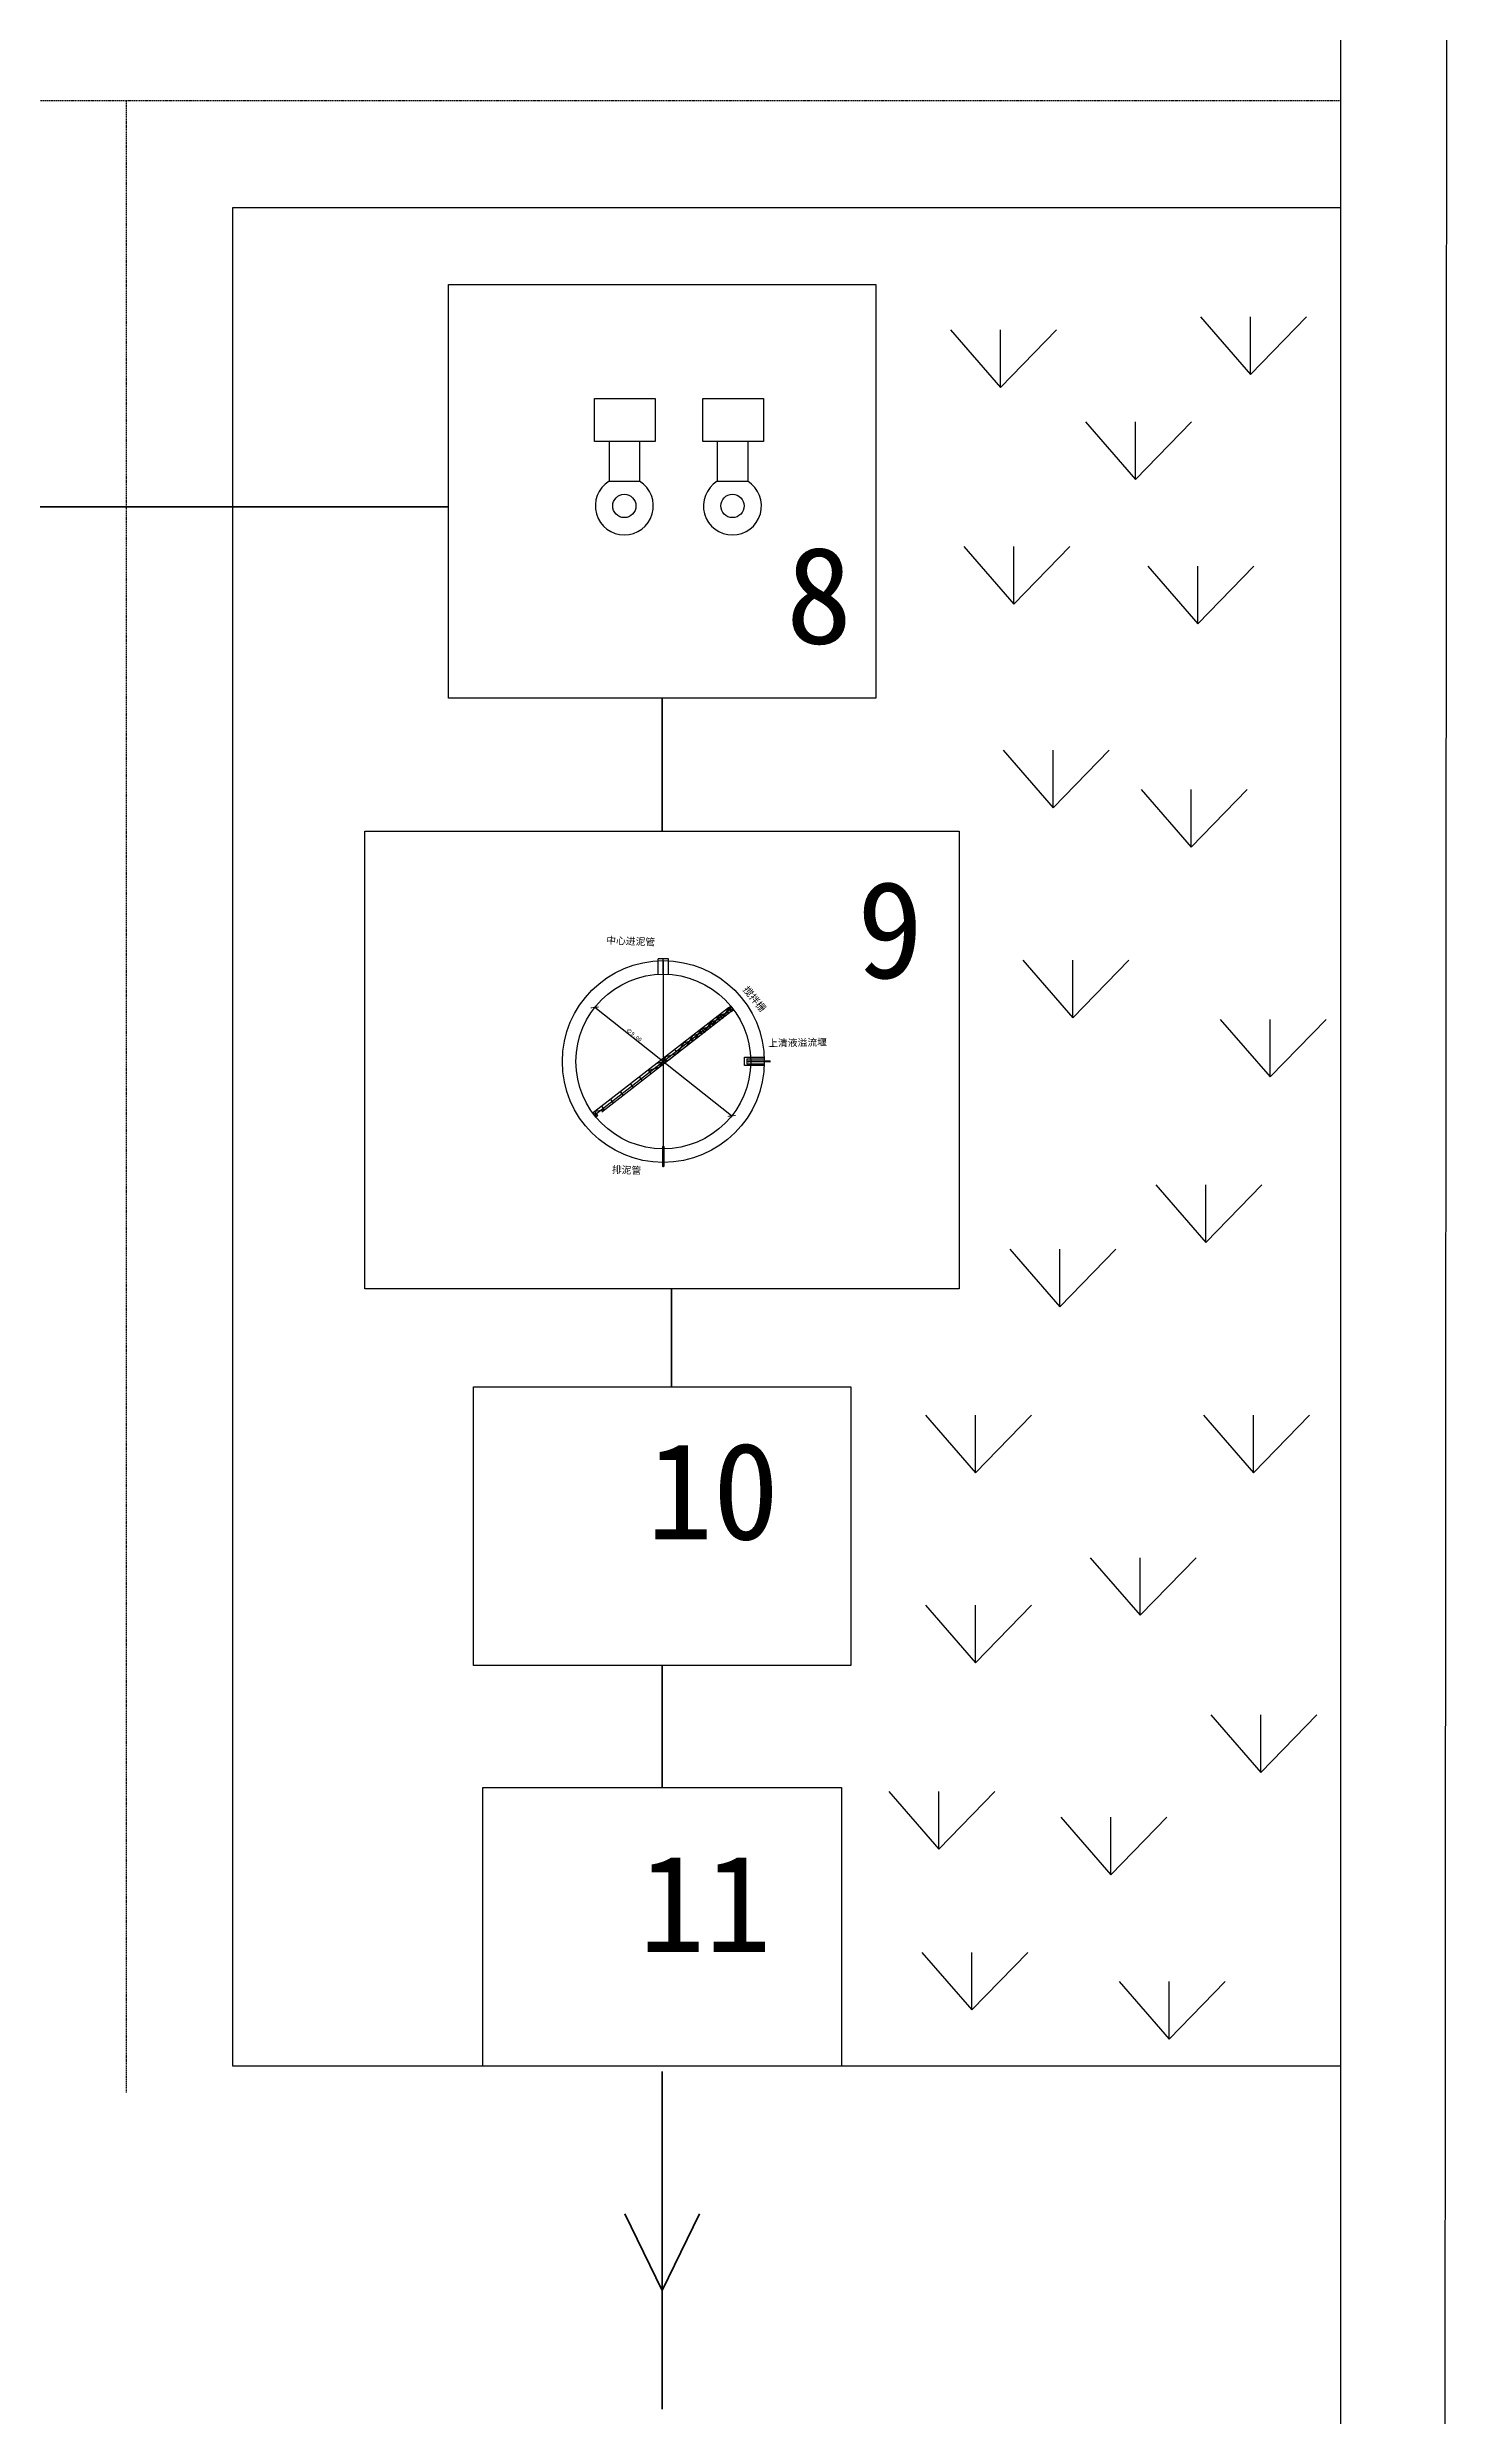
# Model space of a CAD drawing. Header units: inches. Extents: x -287940 to 417543, y -666909 to 91149.
# Drawn here: x 72408 to 144529, y -572168 to -450116 of the extents above; entities that cross this region are included whole.
import ezdxf

# ---------------------------------------------------------------- set-up
doc = ezdxf.new("R2010")
doc.units = ezdxf.units.IN
doc.header["$MEASUREMENT"] = 0
doc.linetypes.add('HIDDENX2', pattern=[19.05, 12.7, -6.35])

# ---------------------------------------------------------------- blocks, each defined once
blk = doc.blocks.new('_ArchTick')
at = {"color": 0, "linetype": 'ByBlock', "const_width": 0.15}
blk.add_lwpolyline([(-0.5, -0.5), (0.5, 0.5)], dxfattribs=at)
blk = doc.blocks.new('nsc')
at = {"ltscale": 5}
for p, q in [((217555.21, -254830), (217555.21, -254829.19)), ((217555.75, -254829.19), (217555.21, -254829.19)), ((217555.48, -254829.29), (217555.48, -254838.98)), ((217555.75, -254830), (217555.75, -254829.19)), ((217558.84, -254831.73), (217551.95, -254837.07)), ((217558.91, -254831.83), (217552.03, -254837.18)), ((217558.97, -254831.91), (217552.32, -254837.09)), ((217558.51, -254832.28), (217557.91, -254832.46)), ((217558.05, -254832.63), (217558.37, -254832.1)), ((217558.37, -254832.1), (217558.97, -254831.91)), ((217558.37, -254832.1), (217558.51, -254832.28)), ((217558.84, -254831.74), (217558.51, -254832.28)), ((217556.22, -254834.05), (217556.54, -254833.52)), ((217556.54, -254833.52), (217557.13, -254833.34)), ((217556.99, -254833.17), (217556.67, -254833.7)), ((217557.59, -254832.99), (217556.99, -254833.17)), ((217557.13, -254833.34), (217557.45, -254832.81)), ((217557.45, -254832.81), (217558.05, -254832.63)), ((217557.45, -254832.81), (217557.59, -254832.99)), ((217557.91, -254832.46), (217557.59, -254832.99)), ((217557.91, -254832.46), (217558.05, -254832.63)), ((217554.71, -254834.95), (217555.3, -254834.76)), ((217555.76, -254834.41), (217555.16, -254834.59)), ((217555.3, -254834.76), (217555.62, -254834.23)), ((217555.62, -254834.23), (217556.22, -254834.05)), ((217556.67, -254833.7), (217555.76, -254834.41)), ((217556.08, -254833.88), (217556.22, -254834.05)), ((217556.67, -254833.7), (217556.67, -254833.7)), ((217559.67, -254834.69), (217559.67, -254834.26)), ((217559.67, -254834.26), (217560.67, -254834.26)), ((217560.68, -254834.69), (217559.67, -254834.69)), ((217559.79, -254834.35), (217560.68, -254834.35)), ((217559.79, -254834.35), (217559.79, -254834.6)), ((217559.79, -254834.6), (217560.68, -254834.6)), ((217553.79, -254835.66), (217553.93, -254835.83)), ((217554.25, -254835.3), (217554.39, -254835.48)), ((217554.71, -254834.95), (217554.84, -254835.12)), ((217552.44, -254836.99), (217551.95, -254837.07)), ((217552.31, -254836.81), (217552.44, -254836.99)), ((217552.77, -254836.46), (217552.9, -254836.63)), ((217553.28, -254836.06), (217553.41, -254836.23))]:
    blk.add_line(p, q, dxfattribs=at)
at = {"color": 7, "ltscale": 5}
for p, q in [((217555.48, -254829.99), (217555.48, -254829.19)), ((217559, -254837.29), (217551.95, -254831.7)), ((217558.37, -254832.1), (217558.51, -254832.28)), ((217558.84, -254831.73), (217558.96, -254831.64)), ((217558.97, -254831.91), (217558.84, -254831.73)), ((217558.84, -254831.74), (217559.1, -254831.82)), ((217558.97, -254831.91), (217558.96, -254831.64)), ((217558.97, -254831.91), (217559.1, -254831.82)), ((217551.95, -254837.07), (217551.84, -254837.15)), ((217552.1, -254837.27), (217551.84, -254837.15)), ((217552.1, -254837.27), (217551.95, -254837.07)), ((217551.95, -254837.07), (217552, -254837.35)), ((217552.1, -254837.27), (217552, -254837.35))]:
    blk.add_line(p, q, dxfattribs=at)
at = {"ltscale": 5}
for points, const_width in [([(217555.16, -254834.59), (217554.84, -254835.12), (217554.25, -254835.3)], 0.00000399), ([(217553.28, -254836.06), (217553.93, -254835.83), (217554.25, -254835.3)], 0.00000399), ([(217554.7, -254834.95), (217554.38, -254835.48), (217553.79, -254835.66), (217553.41, -254836.23)], 0.00000399), ([(217553.28, -254836.06), (217552.9, -254836.63), (217552.31, -254836.81), (217552.1, -254837.27)], 0.0000163), ([(217553.41, -254836.23), (217552.77, -254836.46), (217552.44, -254836.99), (217552.1, -254837.27)], 0.0000163)]:
    blk.add_lwpolyline(points, dxfattribs=dict(at, const_width=const_width))
for points in [[(217559.86, -254834.45), (217560.97, -254834.45)], [(217560.97, -254834.51), (217560.97, -254834.51), (217559.86, -254834.51)], [(217555.45, -254839.89), (217555.45, -254839.89), (217555.45, -254838.87)], [(217555.51, -254838.87), (217555.51, -254839.89)]]:
    blk.add_lwpolyline(points, dxfattribs=at)
at = {"color": 7, "ltscale": 5}
for radius in [5.2, 4.5]:
    blk.add_circle((217555.48, -254834.49), radius, dxfattribs=at)
at = {"ltscale": 5}
for centre, start, end in [((217559.88, -254834.48), 121.6518, 238.3482), ((217559.84, -254834.48), 301.6518, 58.3482), ((217560.99, -254834.48), 121.6518, 238.3482), ((217560.95, -254834.48), 301.6518, 58.3482), ((217555.48, -254838.88), 31.6518, 148.3482), ((217555.48, -254838.85), 211.6518, 328.3482), ((217555.48, -254839.91), 31.6518, 148.3482), ((217555.48, -254839.87), 211.6518, 328.3482)]:
    blk.add_arc(centre, 0.0344, start, end, dxfattribs=at)
at = {"color": 7, "ltscale": 5, "xscale": 0.3, "yscale": 0.3, "zscale": 0.3}
for p, rotation in [((217551.95, -254831.7), 141.5811985278241), ((217559, -254837.29), 321.581198527824)]:
    blk.add_blockref('_ArchTick', p, dxfattribs=dict(at, rotation=rotation))
at = {"ltscale": 5, "char_height": 0.36, "width": 1072.6039, "attachment_point": 1}
for s, insert, rotation in [('{\\fSimSun|b0|i0|c134|p2;中心进泥管} ', (217552.55, -254828.06), 357.8047), ('{\\fSimSun|b0|i0|c134|p2;搅拌栅} ', (217559.84, -254830.57), 309.4161), ('{\\fSimSun|b0|i0|c134|p2;上清液溢流堰} ', (217560.88, -254833.36), 0.9297), ('{\\fSimSun|b0|i0|c134|p2;排泥管} ', (217552.84, -254839.87), 357.8047)]:
    blk.add_mtext(s, dxfattribs=dict(at, insert=insert, rotation=rotation))
at = {"color": 7, "ltscale": 5, "insert": (217553.97, -254833.11), "char_height": 0.2, "attachment_point": 5, "rotation": 321.5812}
blk.add_mtext('\\A1;∅9.00', dxfattribs=at)

msp = doc.modelspace()

# ---------------------------------------------------------------- linework, layer by layer
at = {"ltscale": 5}
for p, q in [((144528.676, -385617.6), (144378.963, -576298.904)), ((139018.176, -391192.8), (139018.176, -572873.3)), ((101336.993, -470423.502), (101336.993, -472470.493)), ((102912.457, -470423.502), (102912.457, -472470.493)), ((106906.228, -470423.502), (106906.228, -472470.493)), ((108481.692, -470423.502), (108481.692, -472470.493)), ((101336.993, -472470.493), (102912.457, -472470.493)), ((106906.228, -472470.493), (108481.692, -472470.493))]:
    msp.add_line(p, q, dxfattribs=at)
at = {"linetype": 'HIDDENX2', "ltscale": 5}
for p, q in [((139018.176, -452865.738), (-131081.7, -452865.738)), ((76460.376, -452865.738), (76460.376, -555464.6))]:
    msp.add_line(p, q, dxfattribs=at)
at = {"color": 3, "ltscale": 5}
for p, q in [((118932.6, -464673.225), (121507.9, -467642.375)), ((121507.9, -467642.375), (124392.3, -464673.225)), ((121507.9, -467642.375), (121507.9, -464673.225)), ((131799.7, -463996.725), (134375, -466965.875)), ((134375, -466965.875), (137259.4, -463996.725)), ((134375, -466965.875), (134375, -463996.725)), ((125872.3, -469404.725), (128447.6, -472373.875)), ((128447.6, -472373.875), (131332, -469404.725)), ((128447.6, -472373.875), (128447.6, -469404.725)), ((119609.9, -475834.625), (122185.2, -478803.775)), ((122185.2, -478803.775), (125069.6, -475834.625)), ((122185.2, -478803.775), (122185.2, -475834.625)), ((129090.9, -476849.325), (131666.2, -479818.475)), ((131666.2, -479818.475), (134550.6, -476849.325)), ((131666.2, -479818.475), (131666.2, -476849.325)), ((121641.5, -486319.625), (124216.8, -489288.775)), ((124216.8, -489288.775), (127101.2, -486319.625)), ((124216.8, -489288.775), (124216.8, -486319.625)), ((128752.3, -488349.025), (131327.6, -491318.175)), ((131327.6, -491318.175), (134212, -488349.025)), ((131327.6, -491318.175), (131327.6, -488349.025)), ((122657.3, -497142.925), (125232.6, -500112.075)), ((125232.6, -500112.075), (128117, -497142.925)), ((125232.6, -500112.075), (125232.6, -497142.925)), ((132815.5, -500186.925), (135390.8, -503156.075)), ((135390.8, -503156.075), (138275.2, -500186.925)), ((135390.8, -503156.075), (135390.8, -500186.925)), ((129503.5, -508718.625), (132078.8, -511687.775)), ((132078.8, -511687.775), (134963.2, -508718.625)), ((132078.8, -511687.775), (132078.8, -508718.625)), ((121980.1, -512024.825), (124555.4, -514993.975)), ((124555.4, -514993.975), (127439.8, -512024.825)), ((124555.4, -514993.975), (124555.4, -512024.825)), ((117630.8, -520578.025), (120206.1, -523547.175)), ((120206.1, -523547.175), (123090.5, -520578.025)), ((120206.1, -523547.175), (120206.1, -520578.025)), ((131953.5, -520578.025), (134528.8, -523547.175)), ((134528.8, -523547.175), (137413.2, -520578.025)), ((134528.8, -523547.175), (134528.8, -520578.025)), ((126111.3, -527919.625), (128686.6, -530888.775)), ((128686.6, -530888.775), (131571, -527919.625)), ((128686.6, -530888.775), (128686.6, -527919.625)), ((117630.8, -530366.725), (120206.1, -533335.875)), ((120206.1, -533335.875), (123090.5, -530366.725)), ((120206.1, -533335.875), (120206.1, -530366.725)), ((132330.4, -536014.125), (134905.7, -538983.275)), ((134905.7, -538983.275), (137790.1, -536014.125)), ((134905.7, -538983.275), (134905.7, -536014.125)), ((115746.2, -539967.225), (118321.5, -542936.375)), ((118321.5, -542936.375), (121205.9, -539967.225)), ((118321.5, -542936.375), (118321.5, -539967.225)), ((124603.7, -541284.925), (127179, -544254.075)), ((127179, -544254.075), (130063.4, -541284.925)), ((127179, -544254.075), (127179, -541284.925)), ((117442.3, -548250.025), (120017.6, -551219.175)), ((120017.6, -551219.175), (122902, -548250.025)), ((120017.6, -551219.175), (120017.6, -548250.025)), ((127619, -549756.025), (130194.3, -552725.175)), ((130194.3, -552725.175), (133078.7, -549756.025)), ((130194.3, -552725.175), (130194.3, -549756.025))]:
    msp.add_line(p, q, dxfattribs=at)
at = {"color": 3, "lineweight": 35, "ltscale": 5}
for p, q in [((65923.6, -473783.8), (93069.6, -473783.8)), ((104072.525, -483645.202), (104072.525, -490491.238)), ((104551.216, -514075.757), (104551.216, -519111.636)), ((104072.525, -533475.978), (104072.525, -539757.795)), ((104072.525, -554383.08), (104072.525, -571781.5)), ((102144.025, -561718.8), (104072.525, -565664.6)), ((106001.025, -561718.8), (104072.525, -565664.6))]:
    msp.add_line(p, q, dxfattribs=at)
at = {"ltscale": 5}
for points in [[(81960.376, -458365.738), (139018.176, -458365.738), (139018.176, -554122.138), (81960.376, -554122.138)], [(93069.6, -462330.344), (115075.45, -462330.344), (115075.45, -483645.202), (93069.6, -483645.202)], [(100595.678, -468211.779), (103719.789, -468211.779), (103719.789, -470423.502), (100595.678, -470423.502)], [(106164.913, -468211.779), (109289.024, -468211.779), (109289.024, -470423.502), (106164.913, -470423.502)], [(88766.65, -490491.238), (119378.4, -490491.238), (119378.4, -514075.757), (88766.65, -514075.757)], [(94353.919, -519111.636), (113791.131, -519111.636), (113791.131, -533475.978), (94353.919, -533475.978)], [(94832.609, -539757.795), (113312.441, -539757.795), (113312.441, -554122.138), (94832.609, -554122.138)]]:
    msp.add_lwpolyline(points, close=True, dxfattribs=at)
for centre in [(102124.725, -473738.973), (107693.96, -473738.973)]:
    msp.add_circle(centre, 599.6, dxfattribs=at)
for centre in [(102124.725, -473738.973), (107693.96, -473738.973)]:
    msp.add_arc(centre, 1493.172, 121.84046861, 58.15953139, dxfattribs=at)

# ---------------------------------------------------------------- block references
at = {"color": 7, "xscale": 1000, "yscale": 1000, "zscale": 1000}
msp.add_blockref('nsc', (-217451347.886, 254332128.308), dxfattribs=at)

# ---------------------------------------------------------------- texts
at = {"color": 7, "ltscale": 5, "char_height": 5000, "width": 1824588.24947, "attachment_point": 1}
for s, insert in [('{\\fSimSun|b0|i0|c134|p2;8}', (110453.25, -475835.258)), ('{\\fSimSun|b0|i0|c134|p2;9}', (114109.15, -493061.312)), ('{\\fSimSun|b0|i0|c134|p2;10}', (103285.85, -521981.434)), ('{\\fSimSun|b0|i0|c134|p2;11}', (102885.641, -543225.493))]:
    msp.add_mtext(s, dxfattribs=dict(at, insert=insert))

doc.saveas('drawing.dxf')
